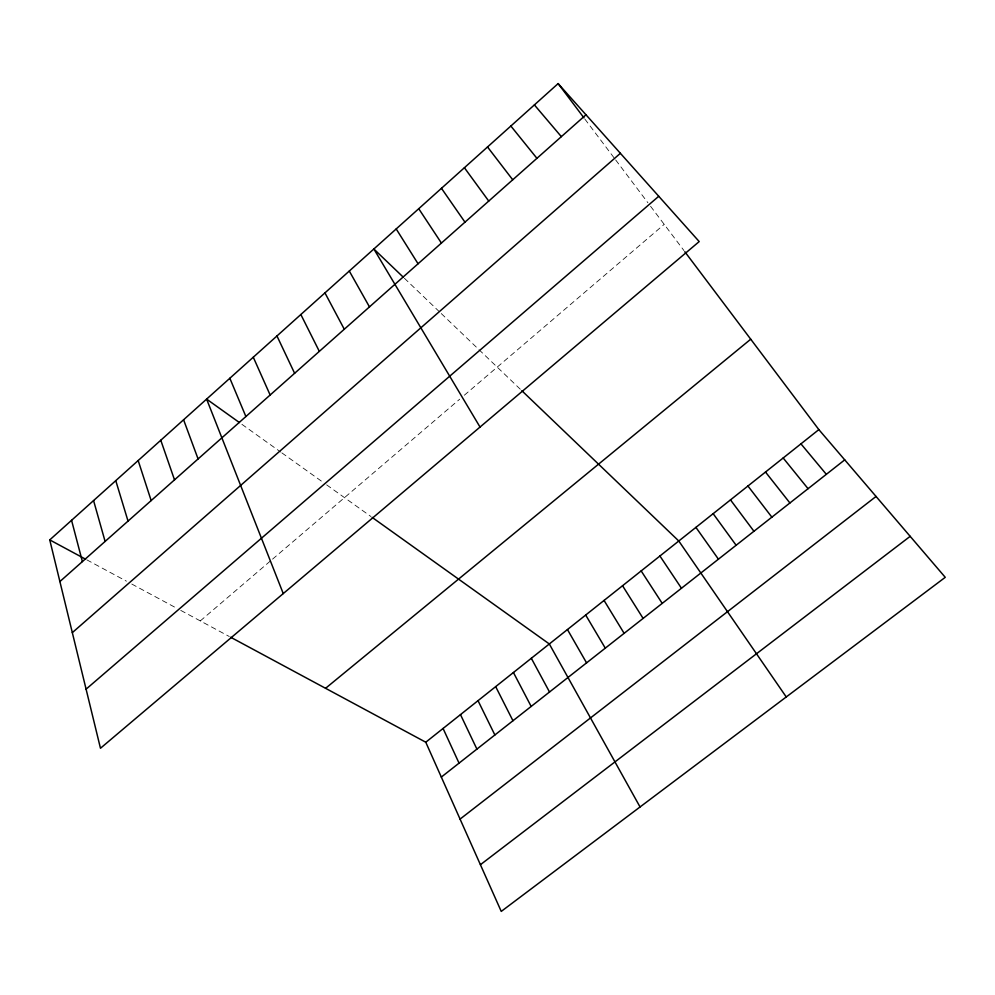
<?xml version="1.0" encoding="UTF-8"?>
<svg xmlns="http://www.w3.org/2000/svg" width="995" height="995" viewBox="0 0 995 995"><rect width="100%" height="100%" fill="white"/><g stroke="black" fill="none" stroke-linecap="round" stroke-linejoin="round"><path stroke-width="0.75" stroke-dasharray="4.97 3.73" d="M200.306 620.905L271.411 560.123M272.555 559.14L459.678 399.206M464.342 395.214L664.212 224.373M86.839 559.862L126.427 581.167M131.788 584.053L176.724 608.231M180.754 610.395L229.298 636.514M241.909 424.318L280.652 452.004M281.871 452.887L322.989 482.252M326.671 484.888L370.973 516.542M404.393 278.252L440.188 312.517M441.282 313.574L520.771 389.679M584.849 119.052L614.773 158.777M615.669 159.946L647.919 202.769M650.568 206.276L683.938 250.553"/><path stroke-width="1.49" d="M49.75 539.899L558.133 83.592L699.199 241.574L100.47 748.265L49.75 539.899L85.495 559.14M59.887 581.553L585.993 114.786M72.324 632.633L620.382 153.305M86.092 689.162L658.752 196.276M325.564 688.304L750.727 339.208M425.773 742.22L818.848 429.616L945.25 577.324L501.244 911.408L425.773 742.22L230.653 637.235M441.32 777.083L844.73 459.864M460.063 819.109L876.048 496.455M480.411 864.717L910.176 536.33M239.434 422.564L206.612 399.107L283.252 593.58M372.205 517.425L549.315 643.964L640.046 806.957M403.286 277.195L373.859 248.999L480.025 427.054M521.865 390.736L678.789 541.006L786.249 696.96M534.39 104.91L561.342 136.651M800.95 443.857L826.335 474.329M783.177 457.986L808.064 488.694M510.858 126.029L536.927 158.317M765.503 472.04L789.906 502.972M487.525 146.974L512.723 179.784M747.942 486.008L771.871 517.164M558.133 83.592L583.941 117.845M684.809 251.723L818.848 429.616M730.492 499.888L753.936 531.255M464.404 167.732L488.744 201.065M713.154 513.681L736.126 545.26M695.915 527.375L718.427 559.178M441.469 188.316L464.963 222.159M659.921 556.006L681.463 588.244M418.733 208.714L441.407 243.054M641.166 570.919L662.222 603.38M622.547 585.732L643.106 618.405M396.197 228.95L418.062 263.774M604.052 600.433L624.126 633.33M585.694 615.047L605.283 648.143M567.448 629.549L586.565 662.869M349.295 271.05L369.468 306.883M531.318 658.28L549.514 691.998M324.955 292.891L344.282 329.233M513.432 672.508L531.168 706.425M495.672 686.637L512.96 720.741M300.851 314.532L319.333 351.372M478.023 700.667L494.863 734.969M460.486 714.609L476.903 749.098M276.958 335.974L294.619 373.299M443.073 728.464L459.043 763.14M253.29 357.217L270.142 395.015M229.845 378.262L245.889 416.532M183.59 419.778L198.08 458.944M160.78 440.25L174.511 479.851M138.168 460.536L151.165 500.572M115.768 480.647L128.032 521.094M93.567 500.572L105.109 541.429M71.565 520.323L82.398 561.59"/></g></svg>
